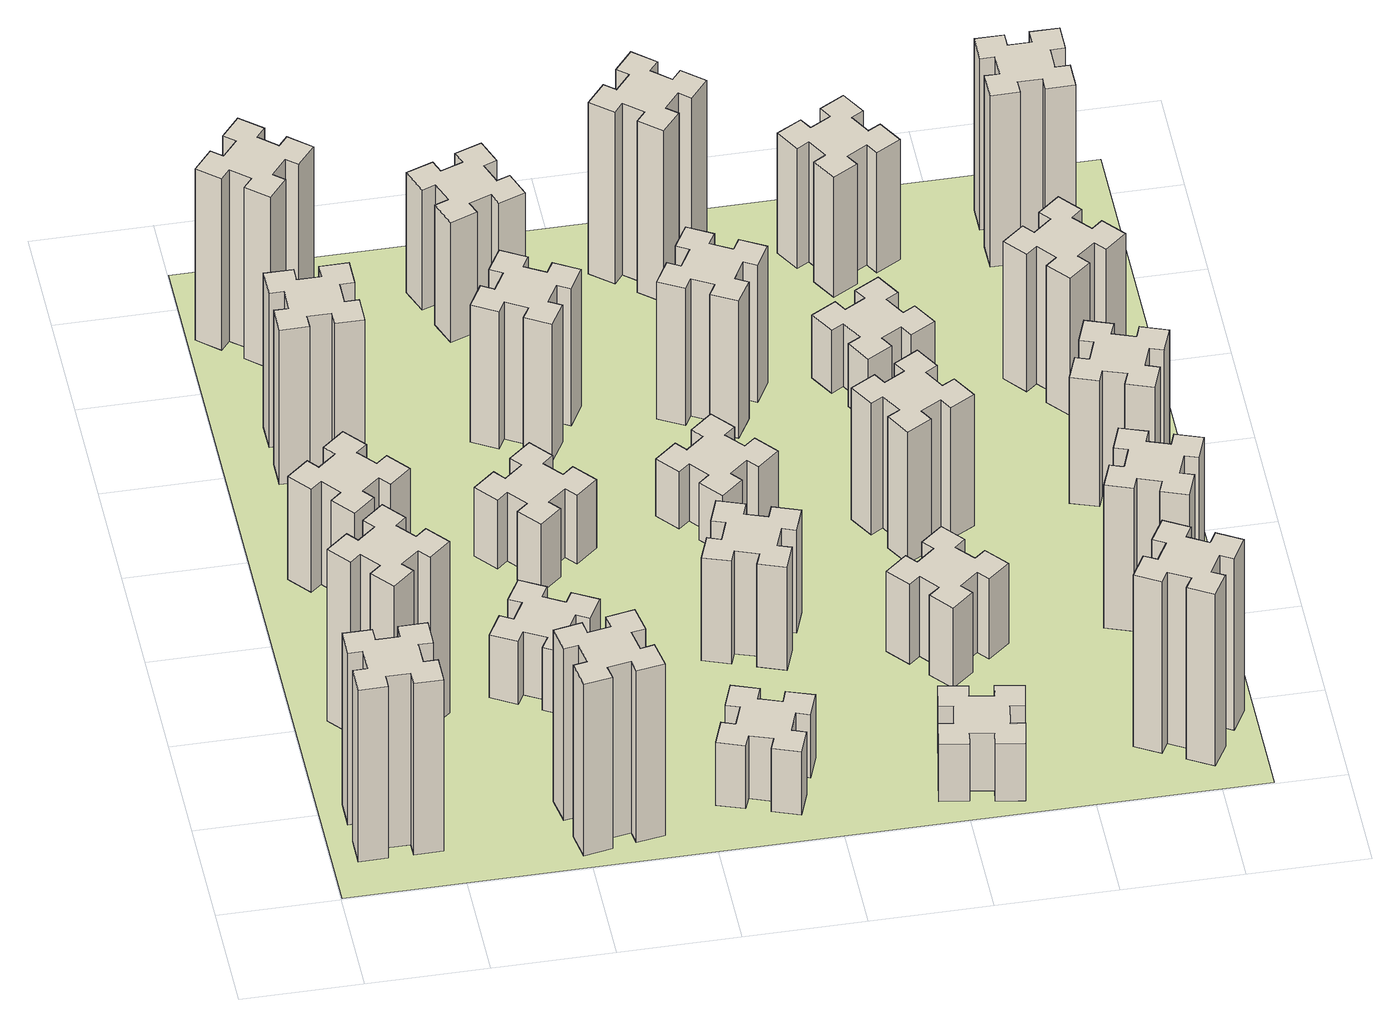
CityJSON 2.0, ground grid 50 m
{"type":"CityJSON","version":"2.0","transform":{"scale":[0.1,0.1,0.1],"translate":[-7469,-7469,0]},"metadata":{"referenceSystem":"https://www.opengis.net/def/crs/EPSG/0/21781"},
"CityObjects":{
"building1":{"type":"Building","attributes":{"class":"1000","function":"1000","usage":"1000","yearOfConstruction":2016,"roofType":"1000","measuredHeight":90,"storeysAboveGround":30,"storeysBelowGround":0},"geometry":[{"type":"Solid","lod":"1","boundaries":[[[[0,1,2,3,4,5,6,7,8,9,10,11,12,13,14,15,16,17,18,19]],[[17,16,20,21]],[[16,15,22,20]],[[15,14,23,22]],[[14,13,24,23]],[[13,12,25,24]],[[12,11,26,25]],[[11,10,27,26]],[[10,9,28,27]],[[9,8,29,28]],[[8,7,30,29]],[[7,6,31,30]],[[6,5,32,31]],[[5,4,33,32]],[[4,3,34,33]],[[3,2,35,34]],[[2,1,36,35]],[[1,0,37,36]],[[0,19,38,37]],[[19,18,39,38]],[[18,17,21,39]],[[24,25,26,27,28,29,30,31,32,33,34,35,36,37,38,39,21,20,22,23]]]]}]},
"building2":{"type":"Building","attributes":{"class":"1000","function":"1000","usage":"1000","yearOfConstruction":2016,"roofType":"1000","measuredHeight":90,"storeysAboveGround":30,"storeysBelowGround":0},"geometry":[{"type":"Solid","lod":"1","boundaries":[[[[40,41,42,43,44,45,46,47,48,49,50,51,52,53,54,55,56,57,58,59]],[[57,56,60,61]],[[56,55,62,60]],[[55,54,63,62]],[[54,53,64,63]],[[53,52,65,64]],[[52,51,66,65]],[[51,50,67,66]],[[50,49,68,67]],[[49,48,69,68]],[[48,47,70,69]],[[47,46,71,70]],[[46,45,72,71]],[[45,44,73,72]],[[44,43,74,73]],[[43,42,75,74]],[[42,41,76,75]],[[41,40,77,76]],[[40,59,78,77]],[[59,58,79,78]],[[58,57,61,79]],[[64,65,66,67,68,69,70,71,72,73,74,75,76,77,78,79,61,60,62,63]]]]}]},
"building3":{"type":"Building","attributes":{"class":"1000","function":"1000","usage":"1000","yearOfConstruction":2016,"roofType":"1000","measuredHeight":54,"storeysAboveGround":30,"storeysBelowGround":0},"geometry":[{"type":"Solid","lod":"1","boundaries":[[[[80,81,82,83,84,85,86,87,88,89,90,91,92,93,94,95,96,97,98,99]],[[97,96,100,101]],[[96,95,102,100]],[[95,94,103,102]],[[94,93,104,103]],[[93,92,105,104]],[[92,91,106,105]],[[91,90,107,106]],[[90,89,108,107]],[[89,88,109,108]],[[88,87,110,109]],[[87,86,111,110]],[[86,85,112,111]],[[85,84,113,112]],[[84,83,114,113]],[[83,82,115,114]],[[82,81,116,115]],[[81,80,117,116]],[[80,99,118,117]],[[99,98,119,118]],[[98,97,101,119]],[[104,105,106,107,108,109,110,111,112,113,114,115,116,117,118,119,101,100,102,103]]]]}]},
"building4":{"type":"Building","attributes":{"class":"1000","function":"1000","usage":"1000","yearOfConstruction":2016,"roofType":"1000","measuredHeight":81,"storeysAboveGround":30,"storeysBelowGround":0},"geometry":[{"type":"Solid","lod":"1","boundaries":[[[[120,121,122,123,124,125,126,127,128,129,130,131,132,133,134,135,136,137,138,139]],[[137,136,140,141]],[[136,135,142,140]],[[135,134,143,142]],[[134,133,144,143]],[[133,132,145,144]],[[132,131,146,145]],[[131,130,147,146]],[[130,129,148,147]],[[129,128,149,148]],[[128,127,150,149]],[[127,126,151,150]],[[126,125,152,151]],[[125,124,153,152]],[[124,123,154,153]],[[123,122,155,154]],[[122,121,156,155]],[[121,120,157,156]],[[120,139,158,157]],[[139,138,159,158]],[[138,137,141,159]],[[144,145,146,147,148,149,150,151,152,153,154,155,156,157,158,159,141,140,142,143]]]]}]},
"building5":{"type":"Building","attributes":{"class":"1000","function":"1000","usage":"1000","yearOfConstruction":2016,"roofType":"1000","measuredHeight":90,"storeysAboveGround":30,"storeysBelowGround":0},"geometry":[{"type":"Solid","lod":"1","boundaries":[[[[160,161,162,163,164,165,166,167,168,169,170,171,172,173,174,175,176,177,178,179]],[[177,176,180,181]],[[176,175,182,180]],[[175,174,183,182]],[[174,173,184,183]],[[173,172,185,184]],[[172,171,186,185]],[[171,170,187,186]],[[170,169,188,187]],[[169,168,189,188]],[[168,167,190,189]],[[167,166,191,190]],[[166,165,192,191]],[[165,164,193,192]],[[164,163,194,193]],[[163,162,195,194]],[[162,161,196,195]],[[161,160,197,196]],[[160,179,198,197]],[[179,178,199,198]],[[178,177,181,199]],[[184,185,186,187,188,189,190,191,192,193,194,195,196,197,198,199,181,180,182,183]]]]}]},
"building6":{"type":"Building","attributes":{"class":"1000","function":"1000","usage":"1000","yearOfConstruction":2016,"roofType":"1000","measuredHeight":90,"storeysAboveGround":30,"storeysBelowGround":0},"geometry":[{"type":"Solid","lod":"1","boundaries":[[[[200,201,202,203,204,205,206,207,208,209,210,211,212,213,214,215,216,217,218,219]],[[217,216,220,221]],[[216,215,222,220]],[[215,214,223,222]],[[214,213,224,223]],[[213,212,225,224]],[[212,211,226,225]],[[211,210,227,226]],[[210,209,228,227]],[[209,208,229,228]],[[208,207,230,229]],[[207,206,231,230]],[[206,205,232,231]],[[205,204,233,232]],[[204,203,234,233]],[[203,202,235,234]],[[202,201,236,235]],[[201,200,237,236]],[[200,219,238,237]],[[219,218,239,238]],[[218,217,221,239]],[[224,225,226,227,228,229,230,231,232,233,234,235,236,237,238,239,221,220,222,223]]]]}]},
"building7":{"type":"Building","attributes":{"class":"1000","function":"1000","usage":"1000","yearOfConstruction":2016,"roofType":"1000","measuredHeight":33,"storeysAboveGround":30,"storeysBelowGround":0},"geometry":[{"type":"Solid","lod":"1","boundaries":[[[[240,241,242,243,244,245,246,247,248,249,250,251,252,253,254,255,256,257,258,259]],[[257,256,260,261]],[[256,255,262,260]],[[255,254,263,262]],[[254,253,264,263]],[[253,252,265,264]],[[252,251,266,265]],[[251,250,267,266]],[[250,249,268,267]],[[249,248,269,268]],[[248,247,270,269]],[[247,246,271,270]],[[246,245,272,271]],[[245,244,273,272]],[[244,243,274,273]],[[243,242,275,274]],[[242,241,276,275]],[[241,240,277,276]],[[240,259,278,277]],[[259,258,279,278]],[[258,257,261,279]],[[264,265,266,267,268,269,270,271,272,273,274,275,276,277,278,279,261,260,262,263]]]]}]},
"building8":{"type":"Building","attributes":{"class":"1000","function":"1000","usage":"1000","yearOfConstruction":2016,"roofType":"1000","measuredHeight":36,"storeysAboveGround":30,"storeysBelowGround":0},"geometry":[{"type":"Solid","lod":"1","boundaries":[[[[280,281,282,283,284,285,286,287,288,289,290,291,292,293,294,295,296,297,298,299]],[[297,296,300,301]],[[296,295,302,300]],[[295,294,303,302]],[[294,293,304,303]],[[293,292,305,304]],[[292,291,306,305]],[[291,290,307,306]],[[290,289,308,307]],[[289,288,309,308]],[[288,287,310,309]],[[287,286,311,310]],[[286,285,312,311]],[[285,284,313,312]],[[284,283,314,313]],[[283,282,315,314]],[[282,281,316,315]],[[281,280,317,316]],[[280,299,318,317]],[[299,298,319,318]],[[298,297,301,319]],[[304,305,306,307,308,309,310,311,312,313,314,315,316,317,318,319,301,300,302,303]]]]}]},
"building9":{"type":"Building","attributes":{"class":"1000","function":"1000","usage":"1000","yearOfConstruction":2016,"roofType":"1000","measuredHeight":33,"storeysAboveGround":30,"storeysBelowGround":0},"geometry":[{"type":"Solid","lod":"1","boundaries":[[[[320,321,322,323,324,325,326,327,328,329,330,331,332,333,334,335,336,337,338,339]],[[337,336,340,341]],[[336,335,342,340]],[[335,334,343,342]],[[334,333,344,343]],[[333,332,345,344]],[[332,331,346,345]],[[331,330,347,346]],[[330,329,348,347]],[[329,328,349,348]],[[328,327,350,349]],[[327,326,351,350]],[[326,325,352,351]],[[325,324,353,352]],[[324,323,354,353]],[[323,322,355,354]],[[322,321,356,355]],[[321,320,357,356]],[[320,339,358,357]],[[339,338,359,358]],[[338,337,341,359]],[[344,345,346,347,348,349,350,351,352,353,354,355,356,357,358,359,341,340,342,343]]]]}]},
"building10":{"type":"Building","attributes":{"class":"1000","function":"1000","usage":"1000","yearOfConstruction":2016,"roofType":"1000","measuredHeight":72,"storeysAboveGround":30,"storeysBelowGround":0},"geometry":[{"type":"Solid","lod":"1","boundaries":[[[[360,361,362,363,364,365,366,367,368,369,370,371,372,373,374,375,376,377,378,379]],[[377,376,380,381]],[[376,375,382,380]],[[375,374,383,382]],[[374,373,384,383]],[[373,372,385,384]],[[372,371,386,385]],[[371,370,387,386]],[[370,369,388,387]],[[369,368,389,388]],[[368,367,390,389]],[[367,366,391,390]],[[366,365,392,391]],[[365,364,393,392]],[[364,363,394,393]],[[363,362,395,394]],[[362,361,396,395]],[[361,360,397,396]],[[360,379,398,397]],[[379,378,399,398]],[[378,377,381,399]],[[384,385,386,387,388,389,390,391,392,393,394,395,396,397,398,399,381,380,382,383]]]]}]},
"building11":{"type":"Building","attributes":{"class":"1000","function":"1000","usage":"1000","yearOfConstruction":2016,"roofType":"1000","measuredHeight":63,"storeysAboveGround":30,"storeysBelowGround":0},"geometry":[{"type":"Solid","lod":"1","boundaries":[[[[400,401,402,403,404,405,406,407,408,409,410,411,412,413,414,415,416,417,418,419]],[[417,416,420,421]],[[416,415,422,420]],[[415,414,423,422]],[[414,413,424,423]],[[413,412,425,424]],[[412,411,426,425]],[[411,410,427,426]],[[410,409,428,427]],[[409,408,429,428]],[[408,407,430,429]],[[407,406,431,430]],[[406,405,432,431]],[[405,404,433,432]],[[404,403,434,433]],[[403,402,435,434]],[[402,401,436,435]],[[401,400,437,436]],[[400,419,438,437]],[[419,418,439,438]],[[418,417,421,439]],[[424,425,426,427,428,429,430,431,432,433,434,435,436,437,438,439,421,420,422,423]]]]}]},
"building12":{"type":"Building","attributes":{"class":"1000","function":"1000","usage":"1000","yearOfConstruction":2016,"roofType":"1000","measuredHeight":54,"storeysAboveGround":30,"storeysBelowGround":0},"geometry":[{"type":"Solid","lod":"1","boundaries":[[[[440,441,442,443,444,445,446,447,448,449,450,451,452,453,454,455,456,457,458,459]],[[457,456,460,461]],[[456,455,462,460]],[[455,454,463,462]],[[454,453,464,463]],[[453,452,465,464]],[[452,451,466,465]],[[451,450,467,466]],[[450,449,468,467]],[[449,448,469,468]],[[448,447,470,469]],[[447,446,471,470]],[[446,445,472,471]],[[445,444,473,472]],[[444,443,474,473]],[[443,442,475,474]],[[442,441,476,475]],[[441,440,477,476]],[[440,459,478,477]],[[459,458,479,478]],[[458,457,461,479]],[[464,465,466,467,468,469,470,471,472,473,474,475,476,477,478,479,461,460,462,463]]]]}]},
"building13":{"type":"Building","attributes":{"class":"1000","function":"1000","usage":"1000","yearOfConstruction":2016,"roofType":"1000","measuredHeight":30,"storeysAboveGround":30,"storeysBelowGround":0},"geometry":[{"type":"Solid","lod":"1","boundaries":[[[[480,481,482,483,484,485,486,487,488,489,490,491,492,493,494,495,496,497,498,499]],[[497,496,500,501]],[[496,495,502,500]],[[495,494,503,502]],[[494,493,504,503]],[[493,492,505,504]],[[492,491,506,505]],[[491,490,507,506]],[[490,489,508,507]],[[489,488,509,508]],[[488,487,510,509]],[[487,486,511,510]],[[486,485,512,511]],[[485,484,513,512]],[[484,483,514,513]],[[483,482,515,514]],[[482,481,516,515]],[[481,480,517,516]],[[480,499,518,517]],[[499,498,519,518]],[[498,497,501,519]],[[504,505,506,507,508,509,510,511,512,513,514,515,516,517,518,519,501,500,502,503]]]]}]},
"building14":{"type":"Building","attributes":{"class":"1000","function":"1000","usage":"1000","yearOfConstruction":2016,"roofType":"1000","measuredHeight":30,"storeysAboveGround":30,"storeysBelowGround":0},"geometry":[{"type":"Solid","lod":"1","boundaries":[[[[520,521,522,523,524,525,526,527,528,529,530,531,532,533,534,535,536,537,538,539]],[[537,536,540,541]],[[536,535,542,540]],[[535,534,543,542]],[[534,533,544,543]],[[533,532,545,544]],[[532,531,546,545]],[[531,530,547,546]],[[530,529,548,547]],[[529,528,549,548]],[[528,527,550,549]],[[527,526,551,550]],[[526,525,552,551]],[[525,524,553,552]],[[524,523,554,553]],[[523,522,555,554]],[[522,521,556,555]],[[521,520,557,556]],[[520,539,558,557]],[[539,538,559,558]],[[538,537,541,559]],[[544,545,546,547,548,549,550,551,552,553,554,555,556,557,558,559,541,540,542,543]]]]}]},
"building15":{"type":"Building","attributes":{"class":"1000","function":"1000","usage":"1000","yearOfConstruction":2016,"roofType":"1000","measuredHeight":72,"storeysAboveGround":30,"storeysBelowGround":0},"geometry":[{"type":"Solid","lod":"1","boundaries":[[[[560,561,562,563,564,565,566,567,568,569,570,571,572,573,574,575,576,577,578,579]],[[577,576,580,581]],[[576,575,582,580]],[[575,574,583,582]],[[574,573,584,583]],[[573,572,585,584]],[[572,571,586,585]],[[571,570,587,586]],[[570,569,588,587]],[[569,568,589,588]],[[568,567,590,589]],[[567,566,591,590]],[[566,565,592,591]],[[565,564,593,592]],[[564,563,594,593]],[[563,562,595,594]],[[562,561,596,595]],[[561,560,597,596]],[[560,579,598,597]],[[579,578,599,598]],[[578,577,581,599]],[[584,585,586,587,588,589,590,591,592,593,594,595,596,597,598,599,581,580,582,583]]]]}]},
"building16":{"type":"Building","attributes":{"class":"1000","function":"1000","usage":"1000","yearOfConstruction":2016,"roofType":"1000","measuredHeight":90,"storeysAboveGround":30,"storeysBelowGround":0},"geometry":[{"type":"Solid","lod":"1","boundaries":[[[[600,601,602,603,604,605,606,607,608,609,610,611,612,613,614,615,616,617,618,619]],[[617,616,620,621]],[[616,615,622,620]],[[615,614,623,622]],[[614,613,624,623]],[[613,612,625,624]],[[612,611,626,625]],[[611,610,627,626]],[[610,609,628,627]],[[609,608,629,628]],[[608,607,630,629]],[[607,606,631,630]],[[606,605,632,631]],[[605,604,633,632]],[[604,603,634,633]],[[603,602,635,634]],[[602,601,636,635]],[[601,600,637,636]],[[600,619,638,637]],[[619,618,639,638]],[[618,617,621,639]],[[624,625,626,627,628,629,630,631,632,633,634,635,636,637,638,639,621,620,622,623]]]]}]},
"building17":{"type":"Building","attributes":{"class":"1000","function":"1000","usage":"1000","yearOfConstruction":2016,"roofType":"1000","measuredHeight":42,"storeysAboveGround":30,"storeysBelowGround":0},"geometry":[{"type":"Solid","lod":"1","boundaries":[[[[640,641,642,643,644,645,646,647,648,649,650,651,652,653,654,655,656,657,658,659]],[[657,656,660,661]],[[656,655,662,660]],[[655,654,663,662]],[[654,653,664,663]],[[653,652,665,664]],[[652,651,666,665]],[[651,650,667,666]],[[650,649,668,667]],[[649,648,669,668]],[[648,647,670,669]],[[647,646,671,670]],[[646,645,672,671]],[[645,644,673,672]],[[644,643,674,673]],[[643,642,675,674]],[[642,641,676,675]],[[641,640,677,676]],[[640,659,678,677]],[[659,658,679,678]],[[658,657,661,679]],[[664,665,666,667,668,669,670,671,672,673,674,675,676,677,678,679,661,660,662,663]]]]}]},
"building18":{"type":"Building","attributes":{"class":"1000","function":"1000","usage":"1000","yearOfConstruction":2016,"roofType":"1000","measuredHeight":69,"storeysAboveGround":30,"storeysBelowGround":0},"geometry":[{"type":"Solid","lod":"1","boundaries":[[[[680,681,682,683,684,685,686,687,688,689,690,691,692,693,694,695,696,697,698,699]],[[697,696,700,701]],[[696,695,702,700]],[[695,694,703,702]],[[694,693,704,703]],[[693,692,705,704]],[[692,691,706,705]],[[691,690,707,706]],[[690,689,708,707]],[[689,688,709,708]],[[688,687,710,709]],[[687,686,711,710]],[[686,685,712,711]],[[685,684,713,712]],[[684,683,714,713]],[[683,682,715,714]],[[682,681,716,715]],[[681,680,717,716]],[[680,699,718,717]],[[699,698,719,718]],[[698,697,701,719]],[[704,705,706,707,708,709,710,711,712,713,714,715,716,717,718,719,701,700,702,703]]]]}]},
"building19":{"type":"Building","attributes":{"class":"1000","function":"1000","usage":"1000","yearOfConstruction":2016,"roofType":"1000","measuredHeight":33,"storeysAboveGround":30,"storeysBelowGround":0},"geometry":[{"type":"Solid","lod":"1","boundaries":[[[[720,721,722,723,724,725,726,727,728,729,730,731,732,733,734,735,736,737,738,739]],[[737,736,740,741]],[[736,735,742,740]],[[735,734,743,742]],[[734,733,744,743]],[[733,732,745,744]],[[732,731,746,745]],[[731,730,747,746]],[[730,729,748,747]],[[729,728,749,748]],[[728,727,750,749]],[[727,726,751,750]],[[726,725,752,751]],[[725,724,753,752]],[[724,723,754,753]],[[723,722,755,754]],[[722,721,756,755]],[[721,720,757,756]],[[720,739,758,757]],[[739,738,759,758]],[[738,737,741,759]],[[744,745,746,747,748,749,750,751,752,753,754,755,756,757,758,759,741,740,742,743]]]]}]},
"building20":{"type":"Building","attributes":{"class":"1000","function":"1000","usage":"1000","yearOfConstruction":2016,"roofType":"1000","measuredHeight":90,"storeysAboveGround":30,"storeysBelowGround":0},"geometry":[{"type":"Solid","lod":"1","boundaries":[[[[760,761,762,763,764,765,766,767,768,769,770,771,772,773,774,775,776,777,778,779]],[[777,776,780,781]],[[776,775,782,780]],[[775,774,783,782]],[[774,773,784,783]],[[773,772,785,784]],[[772,771,786,785]],[[771,770,787,786]],[[770,769,788,787]],[[769,768,789,788]],[[768,767,790,789]],[[767,766,791,790]],[[766,765,792,791]],[[765,764,793,792]],[[764,763,794,793]],[[763,762,795,794]],[[762,761,796,795]],[[761,760,797,796]],[[760,779,798,797]],[[779,778,799,798]],[[778,777,781,799]],[[784,785,786,787,788,789,790,791,792,793,794,795,796,797,798,799,781,780,782,783]]]]}]},
"building21":{"type":"Building","attributes":{"class":"1000","function":"1000","usage":"1000","yearOfConstruction":2016,"roofType":"1000","measuredHeight":63,"storeysAboveGround":30,"storeysBelowGround":0},"geometry":[{"type":"Solid","lod":"1","boundaries":[[[[800,801,802,803,804,805,806,807,808,809,810,811,812,813,814,815,816,817,818,819]],[[817,816,820,821]],[[816,815,822,820]],[[815,814,823,822]],[[814,813,824,823]],[[813,812,825,824]],[[812,811,826,825]],[[811,810,827,826]],[[810,809,828,827]],[[809,808,829,828]],[[808,807,830,829]],[[807,806,831,830]],[[806,805,832,831]],[[805,804,833,832]],[[804,803,834,833]],[[803,802,835,834]],[[802,801,836,835]],[[801,800,837,836]],[[800,819,838,837]],[[819,818,839,838]],[[818,817,821,839]],[[824,825,826,827,828,829,830,831,832,833,834,835,836,837,838,839,821,820,822,823]]]]}]},
"building22":{"type":"Building","attributes":{"class":"1000","function":"1000","usage":"1000","yearOfConstruction":2016,"roofType":"1000","measuredHeight":75,"storeysAboveGround":30,"storeysBelowGround":0},"geometry":[{"type":"Solid","lod":"1","boundaries":[[[[840,841,842,843,844,845,846,847,848,849,850,851,852,853,854,855,856,857,858,859]],[[857,856,860,861]],[[856,855,862,860]],[[855,854,863,862]],[[854,853,864,863]],[[853,852,865,864]],[[852,851,866,865]],[[851,850,867,866]],[[850,849,868,867]],[[849,848,869,868]],[[848,847,870,869]],[[847,846,871,870]],[[846,845,872,871]],[[845,844,873,872]],[[844,843,874,873]],[[843,842,875,874]],[[842,841,876,875]],[[841,840,877,876]],[[840,859,878,877]],[[859,858,879,878]],[[858,857,861,879]],[[864,865,866,867,868,869,870,871,872,873,874,875,876,877,878,879,861,860,862,863]]]]}]},
"building23":{"type":"Building","attributes":{"class":"1000","function":"1000","usage":"1000","yearOfConstruction":2016,"roofType":"1000","measuredHeight":66,"storeysAboveGround":30,"storeysBelowGround":0},"geometry":[{"type":"Solid","lod":"1","boundaries":[[[[880,881,882,883,884,885,886,887,888,889,890,891,892,893,894,895,896,897,898,899]],[[897,896,900,901]],[[896,895,902,900]],[[895,894,903,902]],[[894,893,904,903]],[[893,892,905,904]],[[892,891,906,905]],[[891,890,907,906]],[[890,889,908,907]],[[889,888,909,908]],[[888,887,910,909]],[[887,886,911,910]],[[886,885,912,911]],[[885,884,913,912]],[[884,883,914,913]],[[883,882,915,914]],[[882,881,916,915]],[[881,880,917,916]],[[880,899,918,917]],[[899,898,919,918]],[[898,897,901,919]],[[904,905,906,907,908,909,910,911,912,913,914,915,916,917,918,919,901,900,902,903]]]]}]},
"building24":{"type":"Building","attributes":{"class":"1000","function":"1000","usage":"1000","yearOfConstruction":2016,"roofType":"1000","measuredHeight":72,"storeysAboveGround":30,"storeysBelowGround":0},"geometry":[{"type":"Solid","lod":"1","boundaries":[[[[920,921,922,923,924,925,926,927,928,929,930,931,932,933,934,935,936,937,938,939]],[[937,936,940,941]],[[936,935,942,940]],[[935,934,943,942]],[[934,933,944,943]],[[933,932,945,944]],[[932,931,946,945]],[[931,930,947,946]],[[930,929,948,947]],[[929,928,949,948]],[[928,927,950,949]],[[927,926,951,950]],[[926,925,952,951]],[[925,924,953,952]],[[924,923,954,953]],[[923,922,955,954]],[[922,921,956,955]],[[921,920,957,956]],[[920,939,958,957]],[[939,938,959,958]],[[938,937,941,959]],[[944,945,946,947,948,949,950,951,952,953,954,955,956,957,958,959,941,940,942,943]]]]}]},
"building25":{"type":"Building","attributes":{"class":"1000","function":"1000","usage":"1000","yearOfConstruction":2016,"roofType":"1000","measuredHeight":90,"storeysAboveGround":30,"storeysBelowGround":0},"geometry":[{"type":"Solid","lod":"1","boundaries":[[[[960,961,962,963,964,965,966,967,968,969,970,971,972,973,974,975,976,977,978,979]],[[977,976,980,981]],[[976,975,982,980]],[[975,974,983,982]],[[974,973,984,983]],[[973,972,985,984]],[[972,971,986,985]],[[971,970,987,986]],[[970,969,988,987]],[[969,968,989,988]],[[968,967,990,989]],[[967,966,991,990]],[[966,965,992,991]],[[965,964,993,992]],[[964,963,994,993]],[[963,962,995,994]],[[962,961,996,995]],[[961,960,997,996]],[[960,979,998,997]],[[979,978,999,998]],[[978,977,981,999]],[[984,985,986,987,988,989,990,991,992,993,994,995,996,997,998,999,981,980,982,983]]]]}]},
"landuse1":{"type":"LandUse","attributes":{"name":"plot1","function":"1010"},"geometry":[{"type":"MultiSurface","lod":"1","boundaries":[[[1000,1001,1002,1003]]]}]}
},
"vertices":[
[165,425,0],[165,325,0],[105,325,0],[105,205,0],[225,205,0],[225,265,0],[325,265,0],[325,205,0],[445,205,0],[445,325,0],[385,325,0],[385,425,0],[445,425,0],[445,545,0],[325,545,0],[325,485,0],[225,485,0],[225,545,0],[105,545,0],[105,425,0],[225,485,900],[225,545,900],[325,485,900],[325,545,900],[445,545,900],[445,425,900],[385,425,900],[385,325,900],[445,325,900],[445,205,900],[325,205,900],[325,265,900],[225,265,900],[225,205,900],[105,205,900],[105,325,900],[165,325,900],[165,425,900],[105,425,900],[105,545,900],
[492,1048,0],[427,1124,0],[473,1163,0],[396,1255,0],[304,1178,0],[343,1132,0],[266,1067,0],[228,1113,0],[136,1036,0],[213,944,0],[259,983,0],[323,906,0],[277,868,0],[354,776,0],[446,853,0],[408,899,0],[484,963,0],[523,917,0],[615,994,0],[538,1086,0],[484,963,900],[523,917,900],[408,899,900],[446,853,900],[354,776,900],[277,868,900],[323,906,900],[259,983,900],[213,944,900],[136,1036,900],[228,1113,900],[266,1067,900],[343,1132,900],[304,1178,900],[396,1255,900],[473,1163,900],[427,1124,900],[492,1048,900],[538,1086,900],[615,994,900],
[492,1888,0],[427,1964,0],[473,2003,0],[396,2095,0],[304,2018,0],[343,1972,0],[266,1907,0],[228,1953,0],[136,1876,0],[213,1784,0],[259,1823,0],[323,1746,0],[277,1708,0],[354,1616,0],[446,1693,0],[408,1739,0],[484,1803,0],[523,1757,0],[615,1834,0],[538,1926,0],[484,1803,540],[523,1757,540],[408,1739,540],[446,1693,540],[354,1616,540],[277,1708,540],[323,1746,540],[259,1823,540],[213,1784,540],[136,1876,540],[228,1953,540],[266,1907,540],[343,1972,540],[304,2018,540],[396,2095,540],[473,2003,540],[427,1964,540],[492,1888,540],[538,1926,540],[615,1834,540],
[485,2545,0],[485,2645,0],[545,2645,0],[545,2765,0],[425,2765,0],[425,2705,0],[325,2705,0],[325,2765,0],[205,2765,0],[205,2645,0],[265,2645,0],[265,2545,0],[205,2545,0],[205,2425,0],[325,2425,0],[325,2485,0],[425,2485,0],[425,2425,0],[545,2425,0],[545,2545,0],[425,2485,810],[425,2425,810],[325,2485,810],[325,2425,810],[205,2425,810],[205,2545,810],[265,2545,810],[265,2645,810],[205,2645,810],[205,2765,810],[325,2765,810],[325,2705,810],[425,2705,810],[425,2765,810],[545,2765,810],[545,2645,810],[485,2645,810],[485,2545,810],[545,2545,810],[545,2425,810],
[1085,158,0],[1184,176,0],[1194,117,0],[1312,137,0],[1291,256,0],[1232,245,0],[1215,344,0],[1274,354,0],[1253,472,0],[1135,451,0],[1145,392,0],[1047,375,0],[1037,434,0],[918,413,0],[939,295,0],[998,305,0],[1016,207,0],[957,197,0],[977,78,0],[1096,99,0],[1016,207,900],[957,197,900],[998,305,900],[939,295,900],[918,413,900],[1037,434,900],[1047,375,900],[1145,392,900],[1135,451,900],[1253,472,900],[1274,354,900],[1215,344,900],[1232,245,900],[1291,256,900],[1312,137,900],[1194,117,900],[1184,176,900],[1085,158,900],[1096,99,900],[977,78,900],
[384,3387,0],[308,3452,0],[346,3498,0],[254,3575,0],[177,3483,0],[223,3444,0],[159,3368,0],[113,3406,0],[36,3314,0],[128,3237,0],[166,3283,0],[243,3219,0],[204,3173,0],[296,3096,0],[373,3188,0],[327,3226,0],[392,3303,0],[438,3264,0],[515,3356,0],[423,3433,0],[392,3303,900],[438,3264,900],[327,3226,900],[373,3188,900],[296,3096,900],[204,3173,900],[243,3219,900],[166,3283,900],[128,3237,900],[36,3314,900],[113,3406,900],[159,3368,900],[223,3444,900],[177,3483,900],[254,3575,900],[346,3498,900],[308,3452,900],[384,3387,900],[423,3433,900],[515,3356,900],
[1086,1017,0],[1136,1104,0],[1188,1074,0],[1248,1178,0],[1144,1238,0],[1114,1186,0],[1027,1236,0],[1057,1288,0],[953,1348,0],[893,1244,0],[945,1214,0],[895,1127,0],[843,1157,0],[783,1053,0],[887,993,0],[917,1045,0],[1004,995,0],[974,943,0],[1078,883,0],[1138,987,0],[1004,995,330],[974,943,330],[917,1045,330],[887,993,330],[783,1053,330],[843,1157,330],[895,1127,330],[945,1214,330],[893,1244,330],[953,1348,330],[1057,1288,330],[1027,1236,330],[1114,1186,330],[1144,1238,330],[1248,1178,330],[1188,1074,330],[1136,1104,330],[1086,1017,330],[1138,987,330],[1078,883,330],
[1083,1972,0],[1006,1907,0],[968,1953,0],[876,1876,0],[953,1784,0],[999,1823,0],[1063,1746,0],[1017,1708,0],[1094,1616,0],[1186,1693,0],[1148,1739,0],[1224,1803,0],[1263,1757,0],[1355,1834,0],[1278,1926,0],[1232,1888,0],[1167,1964,0],[1213,2003,0],[1136,2095,0],[1044,2018,0],[1167,1964,360],[1213,2003,360],[1232,1888,360],[1278,1926,360],[1355,1834,360],[1263,1757,360],[1224,1803,360],[1148,1739,360],[1186,1693,360],[1094,1616,360],[1017,1708,360],[1063,1746,360],[999,1823,360],[953,1784,360],[876,1876,360],[968,1953,360],[1006,1907,360],[1083,1972,360],[1044,2018,360],[1136,2095,360],
[1669,460,0],[1635,366,0],[1579,387,0],[1537,274,0],[1650,233,0],[1671,289,0],[1765,255,0],[1744,199,0],[1857,157,0],[1898,270,0],[1842,291,0],[1876,385,0],[1932,364,0],[1973,477,0],[1860,518,0],[1840,462,0],[1746,496,0],[1767,552,0],[1654,593,0],[1613,480,0],[1746,496,330],[1767,552,330],[1840,462,330],[1860,518,330],[1973,477,330],[1932,364,330],[1876,385,330],[1842,291,330],[1898,270,330],[1857,157,330],[1744,199,330],[1765,255,330],[1671,289,330],[1650,233,330],[1537,274,330],[1579,387,330],[1635,366,330],[1669,460,330],[1613,480,330],[1654,593,330],
[1117,2525,0],[1204,2475,0],[1174,2423,0],[1278,2363,0],[1338,2467,0],[1286,2497,0],[1336,2584,0],[1388,2554,0],[1448,2658,0],[1344,2718,0],[1314,2666,0],[1227,2716,0],[1257,2768,0],[1153,2828,0],[1093,2724,0],[1145,2694,0],[1095,2607,0],[1043,2637,0],[983,2533,0],[1087,2473,0],[1095,2607,720],[1043,2637,720],[1145,2694,720],[1093,2724,720],[1153,2828,720],[1257,2768,720],[1227,2716,720],[1314,2666,720],[1344,2718,720],[1448,2658,720],[1388,2554,720],[1336,2584,720],[1286,2497,720],[1338,2467,720],[1278,2363,720],[1174,2423,720],[1204,2475,720],[1117,2525,720],[1087,2473,720],[983,2533,720],
[995,3345,0],[1029,3251,0],[973,3230,0],[1014,3117,0],[1127,3159,0],[1106,3215,0],[1200,3249,0],[1220,3193,0],[1333,3234,0],[1292,3347,0],[1236,3326,0],[1202,3420,0],[1258,3440,0],[1217,3553,0],[1104,3512,0],[1125,3456,0],[1031,3422,0],[1010,3478,0],[897,3437,0],[939,3324,0],[1031,3422,630],[1010,3478,630],[1125,3456,630],[1104,3512,630],[1217,3553,630],[1258,3440,630],[1202,3420,630],[1236,3326,630],[1292,3347,630],[1333,3234,630],[1220,3193,630],[1200,3249,630],[1106,3215,630],[1127,3159,630],[1014,3117,630],[973,3230,630],[1029,3251,630],[995,3345,630],[939,3324,630],[897,3437,630],
[1769,1300,0],[1735,1206,0],[1679,1227,0],[1637,1114,0],[1750,1073,0],[1771,1129,0],[1865,1095,0],[1844,1039,0],[1957,997,0],[1998,1110,0],[1942,1131,0],[1976,1225,0],[2032,1204,0],[2073,1317,0],[1960,1358,0],[1940,1302,0],[1846,1336,0],[1867,1392,0],[1754,1433,0],[1713,1320,0],[1846,1336,540],[1867,1392,540],[1940,1302,540],[1960,1358,540],[2073,1317,540],[2032,1204,540],[1976,1225,540],[1942,1131,540],[1998,1110,540],[1957,997,540],[1844,1039,540],[1865,1095,540],[1771,1129,540],[1750,1073,540],[1637,1114,540],[1679,1227,540],[1735,1206,540],[1769,1300,540],[1713,1320,540],[1754,1433,540],
[1972,1988,0],[1907,2064,0],[1953,2103,0],[1876,2195,0],[1784,2118,0],[1823,2072,0],[1746,2007,0],[1708,2053,0],[1616,1976,0],[1693,1884,0],[1739,1923,0],[1803,1846,0],[1757,1808,0],[1834,1716,0],[1926,1793,0],[1888,1839,0],[1964,1903,0],[2003,1857,0],[2095,1934,0],[2018,2026,0],[1964,1903,300],[2003,1857,300],[1888,1839,300],[1926,1793,300],[1834,1716,300],[1757,1808,300],[1803,1846,300],[1739,1923,300],[1693,1884,300],[1616,1976,300],[1708,2053,300],[1746,2007,300],[1823,2072,300],[1784,2118,300],[1876,2195,300],[1953,2103,300],[1907,2064,300],[1972,1988,300],[2018,2026,300],[2095,1934,300],
[2496,344,0],[2478,245,0],[2419,256,0],[2398,137,0],[2517,117,0],[2527,176,0],[2625,158,0],[2615,99,0],[2733,78,0],[2754,197,0],[2695,207,0],[2712,305,0],[2771,295,0],[2792,413,0],[2674,434,0],[2664,375,0],[2565,392,0],[2576,451,0],[2457,472,0],[2437,354,0],[2565,392,300],[2576,451,300],[2664,375,300],[2674,434,300],[2792,413,300],[2771,295,300],[2712,305,300],[2695,207,300],[2754,197,300],[2733,78,300],[2615,99,300],[2625,158,300],[2527,176,300],[2517,117,300],[2398,137,300],[2419,256,300],[2478,245,300],[2496,344,300],[2437,354,300],[2457,472,300],
[2026,2497,0],[2076,2584,0],[2128,2554,0],[2188,2658,0],[2084,2718,0],[2054,2666,0],[1967,2716,0],[1997,2768,0],[1893,2828,0],[1833,2724,0],[1885,2694,0],[1835,2607,0],[1783,2637,0],[1723,2533,0],[1827,2473,0],[1857,2525,0],[1944,2475,0],[1914,2423,0],[2018,2363,0],[2078,2467,0],[1944,2475,720],[1914,2423,720],[1857,2525,720],[1827,2473,720],[1723,2533,720],[1783,2637,720],[1835,2607,720],[1885,2694,720],[1833,2724,720],[1893,2828,720],[1997,2768,720],[1967,2716,720],[2054,2666,720],[2084,2718,720],[2188,2658,720],[2128,2554,720],[2076,2584,720],[2026,2497,720],[2078,2467,720],[2018,2363,720],
[1746,3383,0],[1823,3319,0],[1784,3273,0],[1876,3196,0],[1953,3288,0],[1907,3326,0],[1972,3403,0],[2018,3364,0],[2095,3456,0],[2003,3533,0],[1964,3487,0],[1888,3552,0],[1926,3598,0],[1834,3675,0],[1757,3583,0],[1803,3544,0],[1739,3468,0],[1693,3506,0],[1616,3414,0],[1708,3337,0],[1739,3468,900],[1693,3506,900],[1803,3544,900],[1757,3583,900],[1834,3675,900],[1926,3598,900],[1888,3552,900],[1964,3487,900],[2003,3533,900],[2095,3456,900],[2018,3364,900],[1972,3403,900],[1907,3326,900],[1953,3288,900],[1876,3196,900],[1784,3273,900],[1823,3319,900],[1746,3383,900],[1708,3337,900],[1616,3414,900],
[2563,1132,0],[2486,1067,0],[2448,1113,0],[2356,1036,0],[2433,944,0],[2479,983,0],[2543,906,0],[2497,868,0],[2574,776,0],[2666,853,0],[2628,899,0],[2704,963,0],[2743,917,0],[2835,994,0],[2758,1086,0],[2712,1048,0],[2647,1124,0],[2693,1163,0],[2616,1255,0],[2524,1178,0],[2647,1124,420],[2693,1163,420],[2712,1048,420],[2758,1086,420],[2835,994,420],[2743,917,420],[2704,963,420],[2628,899,420],[2666,853,420],[2574,776,420],[2497,868,420],[2543,906,420],[2479,983,420],[2433,944,420],[2356,1036,420],[2448,1113,420],[2486,1067,420],[2563,1132,420],[2524,1178,420],[2616,1255,420],
[2475,1744,0],[2525,1657,0],[2473,1627,0],[2533,1523,0],[2637,1583,0],[2607,1635,0],[2694,1685,0],[2724,1633,0],[2828,1693,0],[2768,1797,0],[2716,1767,0],[2666,1854,0],[2718,1884,0],[2658,1988,0],[2554,1928,0],[2584,1876,0],[2497,1826,0],[2467,1878,0],[2363,1818,0],[2423,1714,0],[2497,1826,690],[2467,1878,690],[2584,1876,690],[2554,1928,690],[2658,1988,690],[2718,1884,690],[2666,1854,690],[2716,1767,690],[2768,1797,690],[2828,1693,690],[2724,1633,690],[2694,1685,690],[2607,1635,690],[2637,1583,690],[2533,1523,690],[2473,1627,690],[2525,1657,690],[2475,1744,690],[2423,1714,690],[2363,1818,690],
[2475,2584,0],[2525,2497,0],[2473,2467,0],[2533,2363,0],[2637,2423,0],[2607,2475,0],[2694,2525,0],[2724,2473,0],[2828,2533,0],[2768,2637,0],[2716,2607,0],[2666,2694,0],[2718,2724,0],[2658,2828,0],[2554,2768,0],[2584,2716,0],[2497,2666,0],[2467,2718,0],[2363,2658,0],[2423,2554,0],[2497,2666,330],[2467,2718,330],[2584,2716,330],[2554,2768,330],[2658,2828,330],[2718,2724,330],[2666,2694,330],[2716,2607,330],[2768,2637,330],[2828,2533,330],[2724,2473,330],[2694,2525,330],[2607,2475,330],[2637,2423,330],[2533,2363,330],[2473,2467,330],[2525,2497,330],[2475,2584,330],[2423,2554,330],[2363,2658,330],
[3534,446,0],[3447,496,0],[3477,548,0],[3373,608,0],[3313,504,0],[3365,474,0],[3315,387,0],[3263,417,0],[3203,313,0],[3307,253,0],[3337,305,0],[3424,255,0],[3394,203,0],[3498,143,0],[3558,247,0],[3506,277,0],[3556,364,0],[3608,334,0],[3668,438,0],[3564,498,0],[3556,364,900],[3608,334,900],[3506,277,900],[3558,247,900],[3498,143,900],[3394,203,900],[3424,255,900],[3337,305,900],[3307,253,900],[3203,313,900],[3263,417,900],[3315,387,900],[3365,474,900],[3313,504,900],[3373,608,900],[3477,548,900],[3447,496,900],[3534,446,900],[3564,498,900],[3668,438,900],
[2716,3347,0],[2666,3434,0],[2718,3464,0],[2658,3568,0],[2554,3508,0],[2584,3456,0],[2497,3406,0],[2467,3458,0],[2363,3398,0],[2423,3294,0],[2475,3324,0],[2525,3237,0],[2473,3207,0],[2533,3103,0],[2637,3163,0],[2607,3215,0],[2694,3265,0],[2724,3213,0],[2828,3273,0],[2768,3377,0],[2694,3265,630],[2724,3213,630],[2607,3215,630],[2637,3163,630],[2533,3103,630],[2473,3207,630],[2525,3237,630],[2475,3324,630],[2423,3294,630],[2363,3398,630],[2467,3458,630],[2497,3406,630],[2584,3456,630],[2554,3508,630],[2658,3568,630],[2718,3464,630],[2666,3434,630],[2716,3347,630],[2768,3377,630],[2828,3273,630],
[3351,1029,0],[3445,995,0],[3424,939,0],[3537,897,0],[3578,1010,0],[3522,1031,0],[3556,1125,0],[3612,1104,0],[3653,1217,0],[3540,1258,0],[3520,1202,0],[3426,1236,0],[3447,1292,0],[3334,1333,0],[3293,1220,0],[3349,1200,0],[3315,1106,0],[3259,1127,0],[3217,1014,0],[3330,973,0],[3315,1106,750],[3259,1127,750],[3349,1200,750],[3293,1220,750],[3334,1333,750],[3447,1292,750],[3426,1236,750],[3520,1202,750],[3540,1258,750],[3653,1217,750],[3612,1104,750],[3556,1125,750],[3522,1031,750],[3578,1010,750],[3537,897,750],[3424,939,750],[3445,995,750],[3351,1029,750],[3330,973,750],[3217,1014,750],
[3520,1942,0],[3426,1976,0],[3447,2032,0],[3334,2073,0],[3293,1960,0],[3349,1940,0],[3315,1846,0],[3259,1867,0],[3217,1754,0],[3330,1713,0],[3351,1769,0],[3445,1735,0],[3424,1679,0],[3537,1637,0],[3578,1750,0],[3522,1771,0],[3556,1865,0],[3612,1844,0],[3653,1957,0],[3540,1998,0],[3556,1865,660],[3612,1844,660],[3522,1771,660],[3578,1750,660],[3537,1637,660],[3424,1679,660],[3445,1735,660],[3351,1769,660],[3330,1713,660],[3217,1754,660],[3259,1867,660],[3315,1846,660],[3349,1940,660],[3293,1960,660],[3334,2073,660],[3447,2032,660],[3426,1976,660],[3520,1942,660],[3540,1998,660],[3653,1957,660],
[3219,2463,0],[3283,2386,0],[3237,2348,0],[3314,2256,0],[3406,2333,0],[3368,2379,0],[3444,2443,0],[3483,2397,0],[3575,2474,0],[3498,2566,0],[3452,2528,0],[3387,2604,0],[3433,2643,0],[3356,2735,0],[3264,2658,0],[3303,2612,0],[3226,2547,0],[3188,2593,0],[3096,2516,0],[3173,2424,0],[3226,2547,720],[3188,2593,720],[3303,2612,720],[3264,2658,720],[3356,2735,720],[3433,2643,720],[3387,2604,720],[3452,2528,720],[3498,2566,720],[3575,2474,720],[3483,2397,720],[3444,2443,720],[3368,2379,720],[3406,2333,720],[3314,2256,720],[3237,2348,720],[3283,2386,720],[3219,2463,720],[3173,2424,720],[3096,2516,720],
[3285,3225,0],[3385,3225,0],[3385,3165,0],[3505,3165,0],[3505,3285,0],[3445,3285,0],[3445,3385,0],[3505,3385,0],[3505,3505,0],[3385,3505,0],[3385,3445,0],[3285,3445,0],[3285,3505,0],[3165,3505,0],[3165,3385,0],[3225,3385,0],[3225,3285,0],[3165,3285,0],[3165,3165,0],[3285,3165,0],[3225,3285,900],[3165,3285,900],[3225,3385,900],[3165,3385,900],[3165,3505,900],[3285,3505,900],[3285,3445,900],[3385,3445,900],[3385,3505,900],[3505,3505,900],[3505,3385,900],[3445,3385,900],[3445,3285,900],[3505,3285,900],[3505,3165,900],[3385,3165,900],[3385,3225,900],[3285,3225,900],[3285,3165,900],[3165,3165,900],
[5,3705,0],[3705,3705,0],[3705,5,0],[5,5,0]
]}
